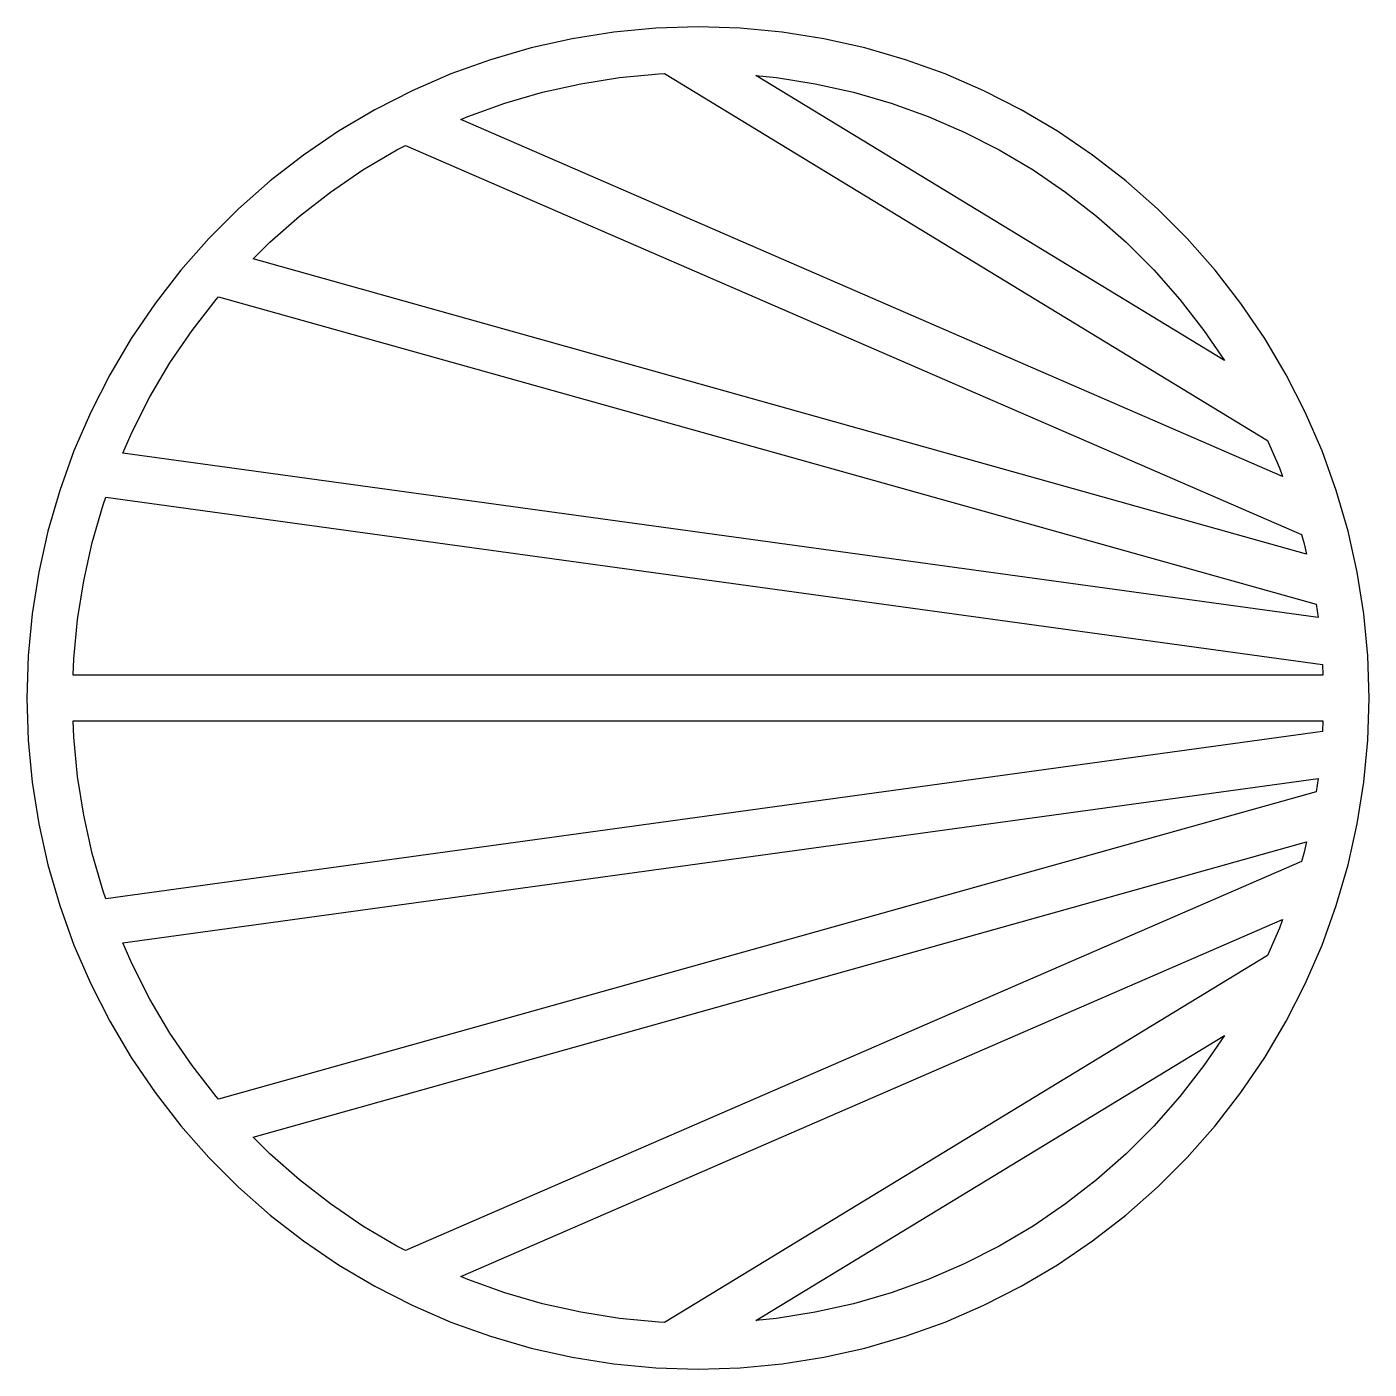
# Model space of a CAD drawing. Header units: metres. Extents: x -44 to 44, y -44 to 44.
import ezdxf

# ---------------------------------------------------------------- set-up
doc = ezdxf.new("R2010")
doc.units = ezdxf.units.M

msp = doc.modelspace()

# ---------------------------------------------------------------- linework, layer by layer
for p, q in [((0, 44), (-2.76277, 43.9132)), ((2.76277, 43.9132), (0, 44)), ((-8.24477, 43.2206), (-10.9424, 42.6176)), ((-5.51465, 43.653), (-8.24477, 43.2206)), ((-2.76277, 43.9132), (-5.51465, 43.653)), ((5.51465, 43.653), (2.76277, 43.9132)), ((8.24477, 43.2206), (5.51465, 43.653)), ((10.9424, 42.6176), (8.24477, 43.2206)), ((-10.9424, 42.6176), (-13.5967, 41.8465)), ((13.5967, 41.8465), (10.9424, 42.6176)), ((-13.5967, 41.8465), (-16.1975, 40.9102)), ((16.1975, 40.9102), (13.5967, 41.8465)), ((-16.1975, 40.9102), (-18.7343, 39.8124)), ((-7.68263, 40.2738), (-5.13866, 40.6767)), ((-5.13866, 40.6767), (-2.5744, 40.9191)), ((-2.5744, 40.9191), (-2.1951, 40.931)), ((-2.1951, 40.931), (37.3449, 16.8862)), ((3.7868, 40.8045), (5.13866, 40.6767)), ((34.5166, 22.1173), (3.7868, 40.8045)), ((5.13866, 40.6767), (7.68263, 40.2738)), ((18.7343, 39.8124), (16.1975, 40.9102)), ((-18.7343, 39.8124), (-21.1972, 38.5575)), ((-12.6697, 38.9933), (-10.1963, 39.7119)), ((-10.1963, 39.7119), (-7.68263, 40.2738)), ((7.68263, 40.2738), (10.1963, 39.7119)), ((10.1963, 39.7119), (12.6697, 38.9933)), ((21.1972, 38.5575), (18.7343, 39.8124)), ((-15.0931, 38.1208), (-12.6697, 38.9933)), ((12.6697, 38.9933), (15.0931, 38.1208)), ((-21.1972, 38.5575), (-23.5764, 37.1504)), ((-15.5464, 37.9247), (-15.0931, 38.1208)), ((38.3254, 14.5249), (-15.5464, 37.9247)), ((15.0931, 38.1208), (17.4569, 37.0979)), ((23.5764, 37.1504), (21.1972, 38.5575)), ((-23.5764, 37.1504), (-25.8625, 35.5967)), ((17.4569, 37.0979), (19.7519, 35.9286)), ((25.8625, 35.5967), (23.5764, 37.1504)), ((-19.7519, 35.9286), (-19.167, 36.2266)), ((-19.167, 36.2266), (39.5604, 10.7176)), ((-25.8625, 35.5967), (-28.0466, 33.9026)), ((-21.9689, 34.6174), (-19.7519, 35.9286)), ((19.7519, 35.9286), (21.9689, 34.6174)), ((28.0466, 33.9026), (25.8625, 35.5967)), ((-24.0992, 33.1697), (-21.9689, 34.6174)), ((21.9689, 34.6174), (24.0992, 33.1697)), ((-28.0466, 33.9026), (-30.1201, 32.0746)), ((30.1201, 32.0746), (28.0466, 33.9026)), ((-26.1344, 31.591), (-24.0992, 33.1697)), ((24.0992, 33.1697), (26.1344, 31.591)), ((-30.1201, 32.0746), (-32.0746, 30.1201)), ((32.0746, 30.1201), (30.1201, 32.0746)), ((-28.0664, 29.8877), (-26.1344, 31.591)), ((26.1344, 31.591), (28.0664, 29.8877)), ((-32.0746, 30.1201), (-33.9026, 28.0466)), ((33.9026, 28.0466), (32.0746, 30.1201)), ((-29.1705, 28.7836), (-28.0664, 29.8877)), ((28.0664, 29.8877), (29.8877, 28.0664)), ((39.8818, 9.4361), (-29.1705, 28.7836)), ((-33.9026, 28.0466), (-35.5967, 25.8625)), ((29.8877, 28.0664), (31.591, 26.1344)), ((35.5967, 25.8625), (33.9026, 28.0466)), ((-35.5967, 25.8625), (-37.1504, 23.5764)), ((-33.1697, 24.0992), (-31.591, 26.1344)), ((-31.591, 26.1344), (-31.4412, 26.3044)), ((-31.4412, 26.3044), (40.5177, 6.14241)), ((31.591, 26.1344), (33.1697, 24.0992)), ((37.1504, 23.5764), (35.5967, 25.8625)), ((-34.6174, 21.9689), (-33.1697, 24.0992)), ((33.1697, 24.0992), (34.5166, 22.1173)), ((-37.1504, 23.5764), (-38.5575, 21.1972)), ((38.5575, 21.1972), (37.1504, 23.5764)), ((-38.5575, 21.1972), (-39.8124, 18.7343)), ((-35.9286, 19.7519), (-34.6174, 21.9689)), ((39.8124, 18.7343), (38.5575, 21.1972)), ((-37.0979, 17.4569), (-35.9286, 19.7519)), ((-39.8124, 18.7343), (-40.9102, 16.1975)), ((40.9102, 16.1975), (39.8124, 18.7343)), ((-37.7095, 16.0435), (-37.0979, 17.4569)), ((37.3449, 16.8862), (38.1208, 15.0931)), ((-40.9102, 16.1975), (-41.8465, 13.5967)), ((40.6555, 5.27252), (-37.7095, 16.0435)), ((41.8465, 13.5967), (40.9102, 16.1975)), ((38.1208, 15.0931), (38.3254, 14.5249)), ((-41.8465, 13.5967), (-42.6176, 10.9424)), ((42.6176, 10.9424), (41.8465, 13.5967)), ((-39.7119, 10.1963), (-38.9933, 12.6697)), ((-38.9933, 12.6697), (-38.8142, 13.1672)), ((-38.8142, 13.1672), (40.9306, 2.20648)), ((-42.6176, 10.9424), (-43.2206, 8.24477)), ((39.5604, 10.7176), (39.7119, 10.1963)), ((43.2206, 8.24477), (42.6176, 10.9424)), ((-40.2738, 7.68263), (-39.7119, 10.1963)), ((39.7119, 10.1963), (39.8818, 9.4361)), ((-43.2206, 8.24477), (-43.653, 5.51465)), ((43.653, 5.51465), (43.2206, 8.24477)), ((-40.6767, 5.13866), (-40.2738, 7.68263)), ((-43.653, 5.51465), (-43.9132, 2.76277)), ((40.5177, 6.14241), (40.6555, 5.27252)), ((43.9132, 2.76277), (43.653, 5.51465)), ((-40.9191, 2.5744), (-40.6767, 5.13866)), ((-43.9132, 2.76277), (-44, 0)), ((44, 0), (43.9132, 2.76277)), ((-40.9529, 1.5), (-40.9191, 2.5744)), ((40.9306, 2.20648), (40.9529, 1.5)), ((40.9529, 1.5), (-40.9529, 1.5)), ((-44, 0), (-43.9132, -2.76277)), ((43.9132, -2.76277), (44, 0)), ((-40.9191, -2.5744), (-40.9529, -1.5)), ((-40.9529, -1.5), (40.9529, -1.5)), ((40.9529, -1.5), (40.9306, -2.20648)), ((-40.6767, -5.13866), (-40.9191, -2.5744)), ((40.9306, -2.20648), (-38.8142, -13.1672)), ((-43.9132, -2.76277), (-43.653, -5.51465)), ((43.653, -5.51465), (43.9132, -2.76277)), ((-40.2738, -7.68263), (-40.6767, -5.13866)), ((-37.7095, -16.0435), (40.6555, -5.27252)), ((40.6555, -5.27252), (40.5177, -6.14241)), ((-43.653, -5.51465), (-43.2206, -8.24477)), ((40.5177, -6.14241), (-31.4412, -26.3044)), ((43.2206, -8.24477), (43.653, -5.51465)), ((-39.7119, -10.1963), (-40.2738, -7.68263)), ((-43.2206, -8.24477), (-42.6176, -10.9424)), ((42.6176, -10.9424), (43.2206, -8.24477)), ((-29.1705, -28.7836), (39.8818, -9.4361)), ((39.8818, -9.4361), (39.7119, -10.1963)), ((-38.9933, -12.6697), (-39.7119, -10.1963)), ((39.7119, -10.1963), (39.5604, -10.7176)), ((-42.6176, -10.9424), (-41.8465, -13.5967)), ((39.5604, -10.7176), (-19.167, -36.2266)), ((41.8465, -13.5967), (42.6176, -10.9424)), ((-38.8142, -13.1672), (-38.9933, -12.6697)), ((-41.8465, -13.5967), (-40.9102, -16.1975)), ((40.9102, -16.1975), (41.8465, -13.5967)), ((-15.5464, -37.9247), (38.3254, -14.5249)), ((38.3254, -14.5249), (38.1208, -15.0931)), ((38.1208, -15.0931), (37.3449, -16.8862)), ((-40.9102, -16.1975), (-39.8124, -18.7343)), ((-37.0979, -17.4569), (-37.7095, -16.0435)), ((39.8124, -18.7343), (40.9102, -16.1975)), ((-35.9286, -19.7519), (-37.0979, -17.4569)), ((37.3449, -16.8862), (-2.1951, -40.931)), ((-39.8124, -18.7343), (-38.5575, -21.1972)), ((38.5575, -21.1972), (39.8124, -18.7343)), ((-34.6174, -21.9689), (-35.9286, -19.7519)), ((-38.5575, -21.1972), (-37.1504, -23.5764)), ((-33.1697, -24.0992), (-34.6174, -21.9689)), ((37.1504, -23.5764), (38.5575, -21.1972)), ((3.7868, -40.8045), (34.5166, -22.1173)), ((34.5166, -22.1173), (33.1697, -24.0992)), ((-37.1504, -23.5764), (-35.5967, -25.8625)), ((35.5967, -25.8625), (37.1504, -23.5764)), ((-31.591, -26.1344), (-33.1697, -24.0992)), ((33.1697, -24.0992), (31.591, -26.1344)), ((-35.5967, -25.8625), (-33.9026, -28.0466)), ((-31.4412, -26.3044), (-31.591, -26.1344)), ((31.591, -26.1344), (29.8877, -28.0664)), ((33.9026, -28.0466), (35.5967, -25.8625)), ((-33.9026, -28.0466), (-32.0746, -30.1201)), ((29.8877, -28.0664), (28.0664, -29.8877)), ((32.0746, -30.1201), (33.9026, -28.0466)), ((-28.0664, -29.8877), (-29.1705, -28.7836)), ((-26.1344, -31.591), (-28.0664, -29.8877)), ((28.0664, -29.8877), (26.1344, -31.591)), ((-32.0746, -30.1201), (-30.1201, -32.0746)), ((30.1201, -32.0746), (32.0746, -30.1201)), ((-24.0992, -33.1697), (-26.1344, -31.591)), ((26.1344, -31.591), (24.0992, -33.1697)), ((-30.1201, -32.0746), (-28.0466, -33.9026)), ((28.0466, -33.9026), (30.1201, -32.0746)), ((-21.9689, -34.6174), (-24.0992, -33.1697)), ((24.0992, -33.1697), (21.9689, -34.6174)), ((-28.0466, -33.9026), (-25.8625, -35.5967)), ((25.8625, -35.5967), (28.0466, -33.9026)), ((-19.7519, -35.9286), (-21.9689, -34.6174)), ((21.9689, -34.6174), (19.7519, -35.9286)), ((-25.8625, -35.5967), (-23.5764, -37.1504)), ((-19.167, -36.2266), (-19.7519, -35.9286)), ((19.7519, -35.9286), (17.4569, -37.0979)), ((23.5764, -37.1504), (25.8625, -35.5967)), ((-23.5764, -37.1504), (-21.1972, -38.5575)), ((17.4569, -37.0979), (15.0931, -38.1208)), ((21.1972, -38.5575), (23.5764, -37.1504)), ((-21.1972, -38.5575), (-18.7343, -39.8124)), ((-15.0931, -38.1208), (-15.5464, -37.9247)), ((-12.6697, -38.9933), (-15.0931, -38.1208)), ((15.0931, -38.1208), (12.6697, -38.9933)), ((18.7343, -39.8124), (21.1972, -38.5575)), ((-10.1963, -39.7119), (-12.6697, -38.9933)), ((12.6697, -38.9933), (10.1963, -39.7119)), ((-18.7343, -39.8124), (-16.1975, -40.9102)), ((-7.68263, -40.2738), (-10.1963, -39.7119)), ((-5.13866, -40.6767), (-7.68263, -40.2738)), ((7.68263, -40.2738), (5.13866, -40.6767)), ((10.1963, -39.7119), (7.68263, -40.2738)), ((16.1975, -40.9102), (18.7343, -39.8124)), ((-16.1975, -40.9102), (-13.5967, -41.8465)), ((-2.5744, -40.9191), (-5.13866, -40.6767)), ((-2.1951, -40.931), (-2.5744, -40.9191)), ((5.13866, -40.6767), (3.7868, -40.8045)), ((13.5967, -41.8465), (16.1975, -40.9102)), ((-13.5967, -41.8465), (-10.9424, -42.6176)), ((10.9424, -42.6176), (13.5967, -41.8465)), ((-10.9424, -42.6176), (-8.24477, -43.2206)), ((8.24477, -43.2206), (10.9424, -42.6176)), ((-8.24477, -43.2206), (-5.51465, -43.653)), ((-5.51465, -43.653), (-2.76277, -43.9132)), ((-2.76277, -43.9132), (0, -44)), ((0, -44), (2.76277, -43.9132)), ((2.76277, -43.9132), (5.51465, -43.653)), ((5.51465, -43.653), (8.24477, -43.2206))]:
    msp.add_line(p, q)

doc.saveas('drawing.dxf')
